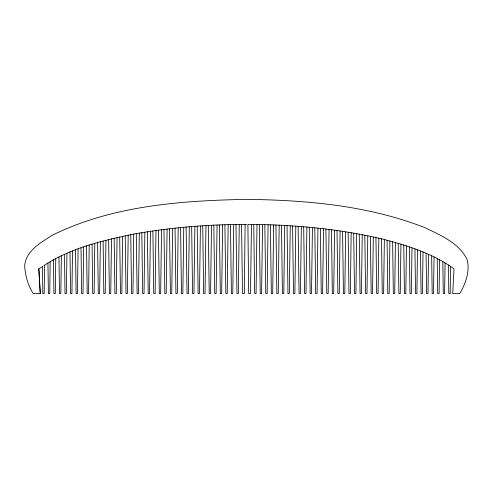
<?xml version="1.0" encoding="UTF-8"?>
<svg xmlns="http://www.w3.org/2000/svg" width="493" height="493" viewBox="0 0 493 493"><rect width="100%" height="100%" fill="white"/><g stroke="black" fill="none" stroke-linecap="round" stroke-linejoin="round"><path stroke-width="0.74" d="M245.107 224.352L244.331 293.6L242.488 293.6L241.539 224.42L246.5 224.315M44.58 265.179L44.191 293.6L42.823 293.6L42.453 266.559M50.175 261.536L49.738 293.6L48.369 293.6L47.95 262.985M55.764 258.542L55.284 293.6L53.916 293.6L53.454 259.657M61.348 255.861L60.83 293.6L59.462 293.6L58.963 257.007M66.931 253.18L66.376 293.6L65.008 293.6L64.472 254.363M72.508 250.98L71.923 293.6L70.554 293.6L69.981 251.905M78.079 248.94L77.469 293.6L76.101 293.6L75.503 249.883M83.656 246.901L83.015 293.6L81.647 293.6L81.018 247.868M89.227 244.996L88.561 293.6L87.193 293.6L86.54 245.847M94.792 243.425L94.108 293.6L92.739 293.6L92.062 244.195M100.362 241.86L99.654 293.6L98.286 293.6L97.589 242.642M105.927 240.294L105.2 293.6L103.832 293.6L103.111 241.083M111.498 238.84L110.746 293.6L109.378 293.6L108.639 239.53M117.057 237.651L116.293 293.6L114.924 293.6L114.166 238.267M122.621 236.455L121.839 293.6L120.471 293.6L119.694 237.084M128.186 235.26L127.385 293.6L126.017 293.6L125.228 235.894M133.745 234.07L132.931 293.6L131.563 293.6L130.756 234.711M139.303 233.164L138.478 293.6L137.109 293.6L136.29 233.645M144.862 232.283L144.024 293.6L142.656 293.6L141.824 232.764M150.42 231.408L149.57 293.6L148.202 293.6L147.358 231.889M155.979 230.527L155.116 293.6L153.748 293.6L152.892 231.014M161.538 229.695L160.663 293.6L159.294 293.6L158.426 230.139M167.09 229.091L166.209 293.6L164.841 293.6L163.959 229.43M172.649 228.487L171.755 293.6L170.387 293.6L169.5 228.826M178.201 227.877L177.301 293.6L175.933 293.6L175.04 228.222M183.753 227.273L182.848 293.6L181.479 293.6L180.574 227.618M189.312 226.712L188.394 293.6L187.026 293.6L186.114 227.014M194.864 226.355L193.94 293.6L192.572 293.6L191.654 226.564M200.411 226.004L199.486 293.6L198.118 293.6L197.194 226.207M205.963 225.646L205.033 293.6L203.664 293.6L202.734 225.856M211.515 225.295L210.579 293.6L209.211 293.6L208.28 225.498M217.068 224.937L216.125 293.6L214.757 293.6L213.82 225.147M222.614 224.82L221.671 293.6L220.303 293.6L219.36 224.888M228.16 224.703L227.218 293.6L225.849 293.6L224.907 224.771M233.707 224.586L232.764 293.6L231.396 293.6L230.453 224.654M239.259 224.469L238.31 293.6L236.942 293.6L235.993 224.537M251.461 224.42L250.512 293.6L248.669 293.6L247.893 224.352L251.461 224.42C295.732 224.771 340.108 228.999 383.24 239.216C408.007 245.73 433.07 253.618 454.022 268.827L452.728 293.643L459.741 293.643C465.669 283.5 470.279 271.014 466.982 259.275C458.872 242.79 440.348 235.186 424.707 227.563C368.16 205.513 306.708 200.103 246.5 199.357C180.604 200.676 111.929 205.655 51.968 235.407C40.617 242.71 25.833 250.851 24.65 265.912C25.285 275.704 27.935 285.336 33.259 293.643L40.272 293.643L38.978 268.827L42.688 266.405M257.007 224.537L256.058 293.6L254.69 293.6L253.741 224.469M262.547 224.654L261.604 293.6L260.236 293.6L259.293 224.586M268.093 224.771L267.151 293.6L265.782 293.6L264.84 224.703M273.64 224.888L272.697 293.6L271.329 293.6L270.386 224.82M279.18 225.147L278.243 293.6L276.875 293.6L275.932 224.937M284.72 225.498L283.789 293.6L282.421 293.6L281.485 225.295M290.266 225.856L289.336 293.6L287.967 293.6L287.037 225.646M295.806 226.207L294.882 293.6L293.514 293.6L292.589 226.004M301.346 226.564L300.428 293.6L299.06 293.6L298.136 226.355M306.886 227.014L305.974 293.6L304.606 293.6L303.688 226.712M312.426 227.618L311.521 293.6L310.152 293.6L309.247 227.273M317.96 228.222L317.067 293.6L315.699 293.6L314.799 227.877M323.5 228.826L322.613 293.6L321.245 293.6L320.351 228.487M329.041 229.43L328.159 293.6L326.791 293.6L325.91 229.091M334.574 230.139L333.706 293.6L332.337 293.6L331.462 229.695M340.108 231.014L339.252 293.6L337.884 293.6L337.021 230.527M345.642 231.889L344.798 293.6L343.43 293.6L342.58 231.408M351.176 232.764L350.344 293.6L348.976 293.6L348.138 232.283M356.71 233.645L355.891 293.6L354.522 293.6L353.697 233.164M362.244 234.711L361.437 293.6L360.069 293.6L359.255 234.07M367.772 235.894L366.983 293.6L365.615 293.6L364.814 235.26M373.306 237.084L372.529 293.6L371.161 293.6L370.379 236.455M378.834 238.267L378.076 293.6L376.707 293.6L375.943 237.651M384.361 239.53L383.622 293.6L382.254 293.6L381.502 238.84M389.889 241.083L389.168 293.6L387.8 293.6L387.073 240.294M395.411 242.642L394.714 293.6L393.346 293.6L392.638 241.86M400.938 244.195L400.261 293.6L398.892 293.6L398.208 243.425M406.46 245.847L405.807 293.6L404.439 293.6L403.773 244.996M411.982 247.868L411.353 293.6L409.985 293.6L409.344 246.901M417.497 249.883L416.899 293.6L415.531 293.6L414.921 248.94M423.019 251.905L422.446 293.6L421.077 293.6L420.492 250.98M428.528 254.363L427.992 293.6L426.624 293.6L426.069 253.18M434.037 257.007L433.538 293.6L432.17 293.6L431.652 255.861M439.546 259.657L439.084 293.6L437.716 293.6L437.236 258.542M445.05 262.985L444.631 293.6L443.262 293.6L442.825 261.536M450.547 266.559L450.177 293.6L448.809 293.6L448.42 265.179M43.926 265.604C70.826 247.788 103.025 240.467 134.188 233.978C169.61 227.68 205.569 224.642 241.539 224.42M38.7 268.753L40.272 293.643"/></g></svg>
